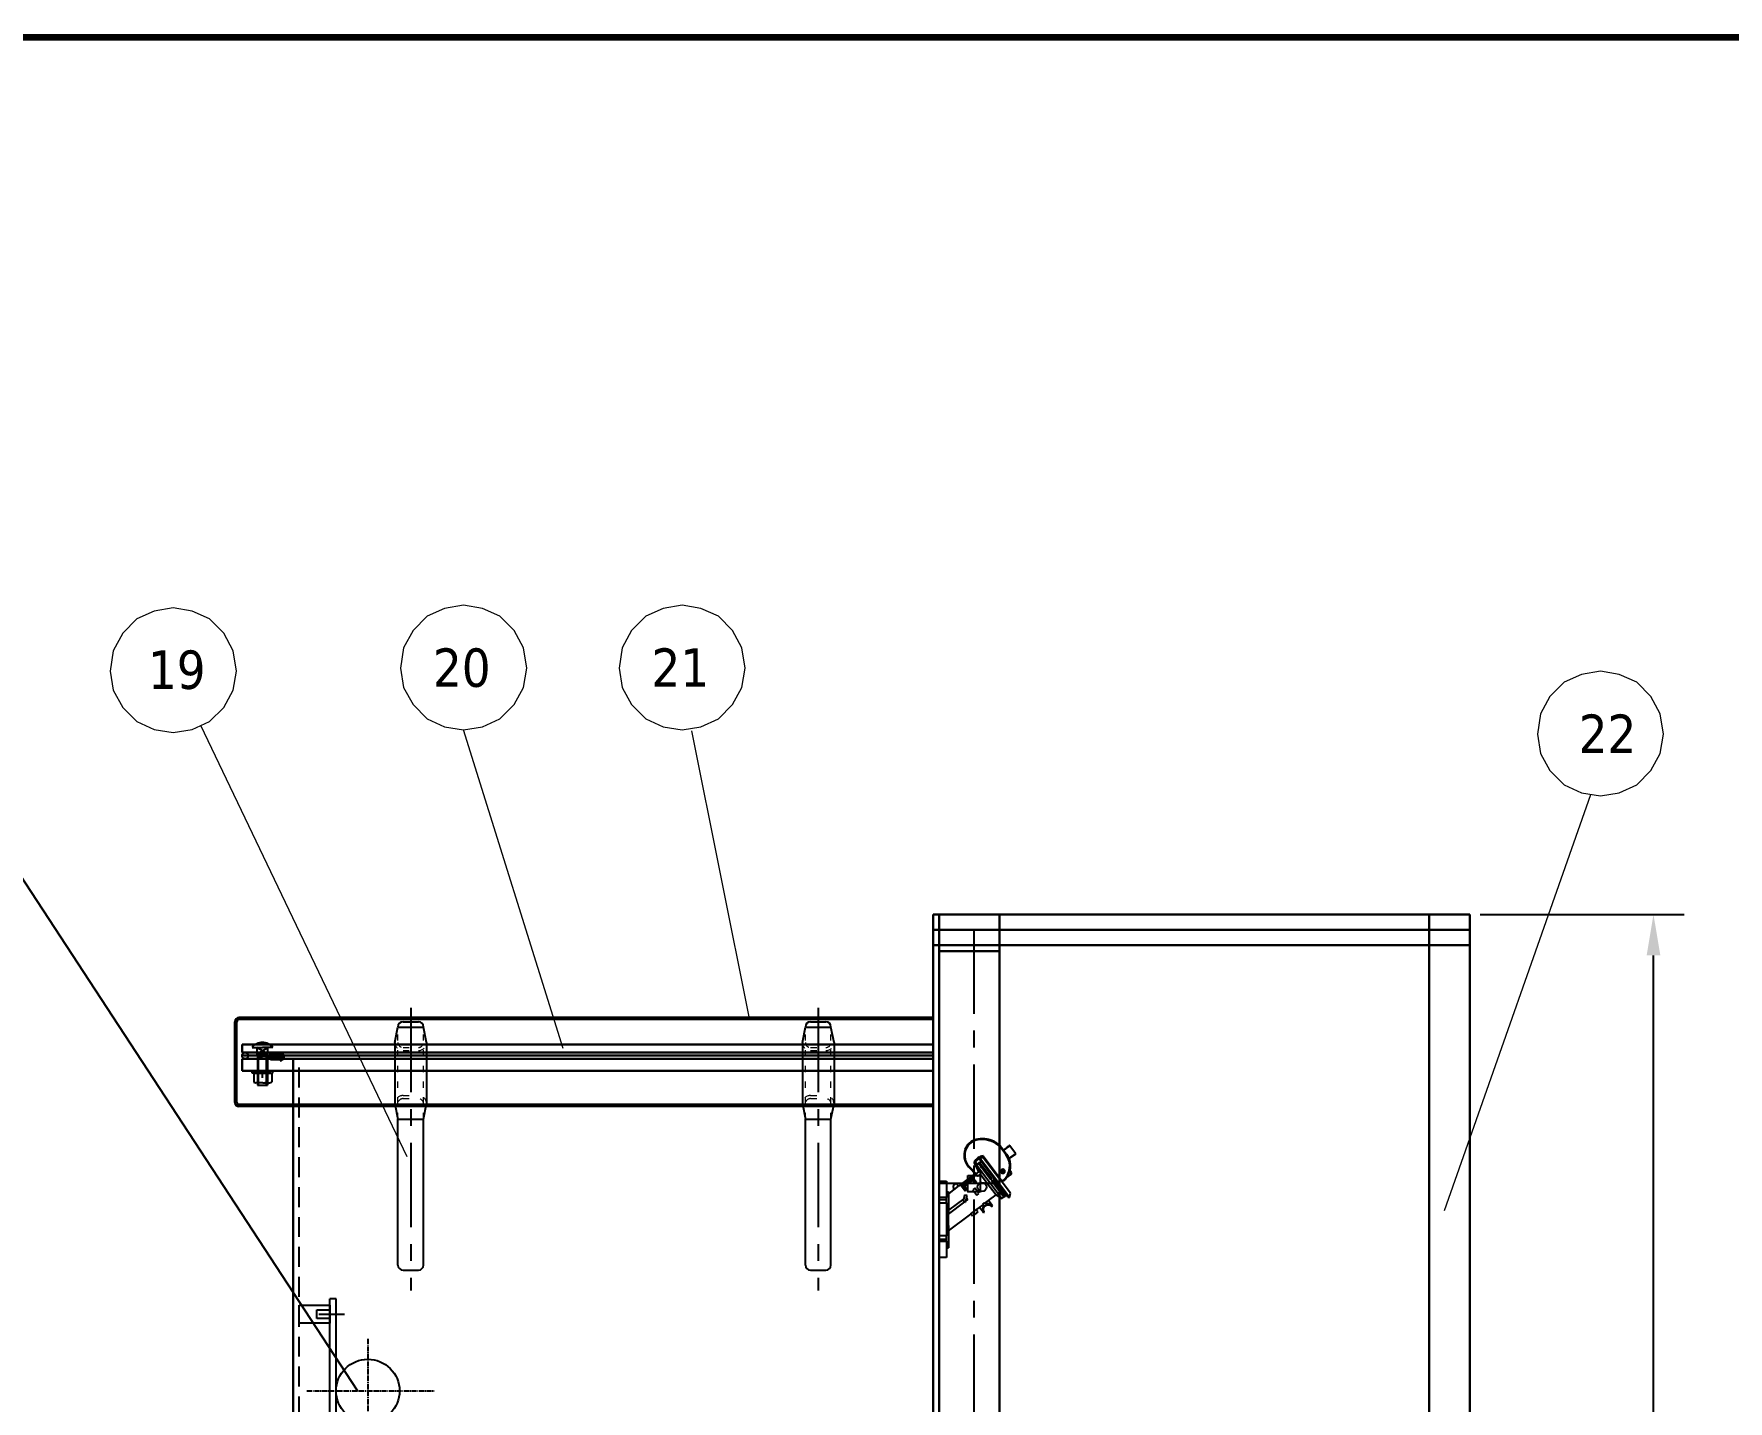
# Model space of a CAD drawing. Header units: millimetres. Extents: x 70841 to 133731, y -170061 to -164340.
# Drawn here: x 92435 to 94092, y -165954 to -164617 of the extents above; entities that cross this region are included whole.
import ezdxf

# ---------------------------------------------------------------- set-up
doc = ezdxf.new("R2010")
doc.units = ezdxf.units.MM
doc.header["$LTSCALE"] = 13
for name, pattern in [('ACAD_ISO03W100', [1.18, 0.47, -0.71]), ('CENTER', [50.8, 31.75, -6.35, 6.35, -6.35]), ('CENTER2', [1.125, 0.75, -0.125, 0.125, -0.125]), ('CENTERX2', [101.6, 63.5, -12.7, 12.7, -12.7]), ('DASHED', [0.75, 0.5, -0.25])]:
    doc.linetypes.add(name, pattern=pattern)
doc.layers.get('0').update_dxf_attribs({"color": 1, "linetype": 'CENTER'})
for name, color, linetype in [('1', 4, 'Continuous'), ('1轮廓实线层', 7, 'Continuous'), ('2细线层', 4, 'Continuous'), ('3中心线层', 1, 'CENTER'), ('4虚线层', 6, 'DASHED'), ('5剖面线层', 2, 'Continuous'), ('中心线', 1, 'CENTER2'), ('粗实线', 4, 'Continuous'), ('细实线', 2, 'Continuous')]:
    doc.layers.add(name, color=color, linetype=linetype)
doc.layers.add('标注、文本', color=3, linetype='Continuous', lineweight=25)
doc.layers.add('铁心', color=3, linetype='Continuous', lineweight=0)
doc.styles.get("Standard").update_dxf_attribs({"font": 'gbenor.shx', "bigfont": 'gbcbig.shx'})
doc.styles.add('Tahoma$001', font='tahoma.ttf', dxfattribs={"height": 2.159784})
doc.dimstyles.new('1-15', dxfattribs={"dimscale": 20, "dimtxt": 3.5, "dimasz": 2, "dimexe": 1.5, "dimexo": 0.5, "dimgap": 0.5, "dimtad": 1, "dimtoh": 1, "dimdec": 1, "dimdsep": 46, "dimtxsty": 'Standard', "dimcen": 2.5, "dimclrd": 3, "dimclre": 3, "dimclrt": 3, "dimadec": 0, "dimazin": 2, "dimtfac": 1, "dimtdec": 1, "dimtmove": 0, "dimatfit": 2, "dimfxl": 1, "dimarcsym": 0})

# ---------------------------------------------------------------- blocks, each defined once
blk = doc.blocks.new('846712')
at = {"layer": '1轮廓实线层', "color": 0, "ltscale": 0.5}
for p, q in [((12564.4, -718.9), (12558.4, -718.9)), ((12558.4, -1098.9), (12558.4, -718.9)), ((12564.4, -1098.9), (12564.4, -718.9)), ((12547.6, -733.9), (12572.7, -733.9)), ((12547.6, -1083.9), (12572.7, -1083.9)), ((12558.4, -1098.9), (12564.4, -1098.9))]:
    blk.add_line(p, q, dxfattribs=at)
at = {"layer": '中心线', "color": 1, "ltscale": 0.5}
for p, q in [((12595.4, -758.1), (12595.4, -1068.6)), ((12535.8, -808.9), (12660.2, -808.9)), ((12516.2, -908.9), (12664, -908.9)), ((12510.6, -1008.9), (12666.4, -1008.9))]:
    blk.add_line(p, q, dxfattribs=at)
at = {"layer": '标注、文本'}
for centre in [(12595.4, -808.9), (12595.4, -908.9), (12595.4, -1008.9)]:
    blk.add_circle(centre, 31, dxfattribs=at)
blk = doc.blocks.new('A$C35956794')
at = {"layer": '4虚线层', "ltscale": 5}
for points in [[(17.7, 373.9), (47.7, 373.9), (47.7, 356.1), (17.7, 356.1)], [(17.7, 373.9), (47.7, 373.9), (47.7, 356.1), (17.7, 356.1)], [(34.8, 369.3), (47.7, 369.3), (47.7, 360.7), (34.8, 360.7)], [(34.8, 369.3), (47.7, 369.3), (47.7, 360.7), (34.8, 360.7)], [(17.7, 23.9), (47.7, 23.9), (47.7, 6.1), (17.7, 6.1)], [(17.7, 23.9), (47.7, 23.9), (47.7, 6.1), (17.7, 6.1)], [(34.8, 19.3), (47.7, 19.3), (47.7, 10.7), (34.8, 10.7)], [(34.8, 19.3), (47.7, 19.3), (47.7, 10.7), (34.8, 10.7)]]:
    blk.add_lwpolyline(points, close=True, dxfattribs=at)
at = {"layer": '标注、文本'}
blk.add_blockref('846712', (-12510.6, 1098.9), dxfattribs=at)
blk = doc.blocks.new('*D1599')
at = {"layer": 'Defpoints', "color": 0, "transparency": 16777216}
for p in [(93839.2, -165477.8), (94018.7, -165477.8), (93839.2, -167127.7)]:
    blk.add_point(p, dxfattribs=at)
at = {"layer": '标注、文本', "color": 3, "lineweight": -2, "transparency": 16777216}
for p, q in [((93849.2, -165477.8), (94048.7, -165477.8)), ((94018.7, -167087.7), (94018.7, -165517.8)), ((93849.2, -167127.7), (94048.7, -167127.7))]:
    blk.add_line(p, q, dxfattribs=at)
at = {"layer": '标注、文本', "color": 3, "transparency": 16777216}
for points in [[(94012, -165517.8), (94025.4, -165517.8), (94018.7, -165477.8)], [(94012, -167087.7), (94025.4, -167087.7), (94018.7, -167127.7)]]:
    blk.add_solid(points, dxfattribs=at)
at = {"layer": '标注、文本', "color": 3, "transparency": 16777216, "insert": (93973.7, -166302.7), "char_height": 70, "attachment_point": 5, "rotation": 90}
blk.add_mtext('1600', dxfattribs=at)

msp = doc.modelspace()

# ---------------------------------------------------------------- hatches: boundary and pattern name
at = {"layer": '5剖面线层'}
msp.add_hatch(color=256, dxfattribs=at).paths.add_polyline_path([(92675.351, -165620.867, 1), (92675.351, -165612.867), (92667.58, -165612.867, 1), (92667.58, -165620.867)])

# ---------------------------------------------------------------- linework, layer by layer
at = {"color": 0, "lineweight": 25}
msp.add_line((93394.696, -165712.138), (93388.664, -165716.609), dxfattribs=at)
at = {"layer": '1', "color": 1, "linetype": 'CENTERX2', "lineweight": -3, "ltscale": 0.1}
for p, q in [((93354.187, -167027.717), (93354.187, -165477.763)), ((93354.187, -167027.717), (93354.187, -165477.763)), ((92803.187, -165569.035), (92803.187, -165845.499)), ((93201.721, -165569.035), (93201.721, -165845.499)), ((93379.187, -165740.99), (93320.187, -165740.99))]:
    msp.add_line(p, q, dxfattribs=at)
at = {"layer": '1', "color": 7, "linetype": 'Continuous', "lineweight": 25}
for p, q in [((93358.155, -165697.614), (93358.034, -165697.39)), ((93377.802, -165702.755), (93377.681, -165702.53)), ((93379.723, -165704.216), (93379.51, -165703.998)), ((93385.38, -165712.699), (93380.405, -165706.101)), ((93380.793, -165705.779), (93380.672, -165705.554)), ((93382.58, -165708.085), (93380.672, -165705.554)), ((93380.793, -165705.779), (93385.768, -165712.376)), ((93380.835, -165705.543), (93382.741, -165708.073)), ((93381.048, -165705.761), (93380.835, -165705.543)), ((93381.048, -165705.761), (93386.016, -165712.359)), ((93394.728, -165711.497), (93389.132, -165704.07)), ((93346.246, -165720.784), (93346.367, -165721.009)), ((93358.945, -165729.474), (93354.205, -165720.173)), ((93355.314, -165720.151), (93360.763, -165730.841)), ((93355.527, -165720.136), (93355.352, -165720.148)), ((93360.796, -165730.838), (93355.352, -165720.148)), ((93356.698, -165722.437), (93355.527, -165720.136)), ((93355.565, -165720.133), (93355.542, -165720.11)), ((93355.565, -165720.133), (93356.726, -165722.416)), ((93360.921, -165719.255), (93356.56, -165722.541)), ((93356.56, -165722.541), (93377.775, -165750.694)), ((93358.529, -165721.065), (93359.599, -165720.259)), ((93358.529, -165721.065), (93370.652, -165737.153)), ((93359.451, -165716.035), (93359.356, -165717.178)), ((93373.348, -165735.747), (93359.356, -165717.178)), ((93359.477, -165722.323), (93360.547, -165721.517)), ((93359.599, -165720.259), (93371.722, -165736.346)), ((93374.146, -165735.145), (93359.658, -165715.918)), ((93363.468, -165716.015), (93360.017, -165715.728)), ((93379.332, -165737.052), (93362.551, -165714.8)), ((93362.992, -165713.735), (93381.498, -165738.275)), ((93376.783, -165733.159), (93363.891, -165716.051)), ((93382.741, -165708.073), (93382.58, -165708.085)), ((93383.871, -165709.572), (93383.709, -165709.584)), ((93385.654, -165712.164), (93383.709, -165709.584)), ((93383.871, -165709.572), (93385.815, -165712.153)), ((93385.768, -165712.376), (93385.654, -165712.164)), ((93386.016, -165712.359), (93385.815, -165712.153)), ((93387.329, -165714.813), (93387.218, -165714.607)), ((93320.187, -165738.484), (93327.187, -165738.484)), ((93327.187, -165738.484), (93327.187, -165754.576)), ((93355.294, -165731.195), (93338.891, -165743.556)), ((93341.272, -165742.562), (93352.453, -165734.137)), ((93342.576, -165741.965), (93350.961, -165735.646)), ((93351.394, -165736.22), (93343.008, -165742.539)), ((93344.954, -165743.459), (93352.541, -165737.742)), ((93345.074, -165743.619), (93352.661, -165737.902)), ((93357.001, -165732.983), (93348.877, -165724.468)), ((93349.25, -165724.144), (93356.263, -165731.495)), ((93350.998, -165735.694), (93350.961, -165735.646)), ((93350.998, -165735.694), (93352.675, -165734.431)), ((93351.131, -165735.871), (93350.998, -165735.694)), ((93352.808, -165734.608), (93351.131, -165735.871)), ((93354.905, -165740.88), (93351.131, -165735.871)), ((93352.453, -165734.137), (93352.675, -165734.431)), ((93352.675, -165734.431), (93352.808, -165734.608)), ((93352.808, -165734.608), (93356.582, -165739.616)), ((93356.263, -165731.495), (93358.945, -165729.474)), ((93357.876, -165733.857), (93361.071, -165731.449)), ((93360.512, -165731.87), (93367.024, -165740.512)), ((93363.296, -165725.165), (93362.226, -165725.972)), ((93370.652, -165737.153), (93371.722, -165736.346)), ((93371.253, -165737.951), (93372.324, -165737.145)), ((93371.253, -165737.951), (93383.376, -165754.039)), ((93372.324, -165737.145), (93384.447, -165753.233)), ((93387.341, -165754.315), (93373.348, -165735.747)), ((93388.812, -165754.607), (93374.146, -165735.145)), ((93389.674, -165750.267), (93376.783, -165733.159)), ((93381.146, -165738.949), (93382.045, -165738.271)), ((93384.06, -165737.399), (93383.955, -165737.292)), ((93385.287, -165735.828), (93390.729, -165731.727)), ((93388.809, -165729.178), (93390.729, -165731.727)), ((93390.926, -165730.327), (93389.145, -165727.962)), ((93390.729, -165731.727), (93390.926, -165730.327)), ((93327.187, -165754.576), (93320.187, -165754.576)), ((93327.187, -165749.162), (93329.187, -165749.162)), ((93327.187, -165756.493), (93327.187, -165754.576)), ((93334.413, -165746.931), (93329.187, -165750.869)), ((93329.187, -165749.162), (93329.187, -165769.898)), ((93344.126, -165755.889), (93329.187, -165767.147)), ((93333.919, -165742.902), (93336.776, -165740.749)), ((93334.414, -165746.94), (93333.919, -165742.902)), ((93334.414, -165746.94), (93338.896, -165743.563)), ((93338.896, -165743.563), (93336.776, -165740.749)), ((93341.272, -165742.562), (93341.473, -165742.829)), ((93341.473, -165742.829), (93342.591, -165741.986)), ((93341.607, -165743.006), (93341.473, -165742.829)), ((93342.725, -165742.163), (93341.607, -165743.006)), ((93341.607, -165743.006), (93345.401, -165748.041)), ((93342.576, -165741.965), (93342.591, -165741.986)), ((93342.591, -165741.986), (93342.725, -165742.163)), ((93342.725, -165742.163), (93346.519, -165747.199)), ((93344.971, -165752.228), (93343.509, -165758.561)), ((93347.318, -165746.597), (93344.954, -165743.459)), ((93347.407, -165752.79), (93344.971, -165752.228)), ((93345.401, -165748.041), (93346.519, -165747.199)), ((93345.945, -165759.124), (93347.407, -165752.79)), ((93346.519, -165747.199), (93347.318, -165746.597)), ((93346.93, -165754.858), (93348.216, -165756.564)), ((93354.861, -165745.609), (93352.864, -165747.113)), ((93352.864, -165747.113), (93356.776, -165752.304)), ((93358.773, -165750.8), (93354.861, -165745.609)), ((93354.905, -165740.88), (93356.582, -165739.616)), ((93356.776, -165752.304), (93358.773, -165750.8)), ((93367.024, -165740.512), (93375.751, -165752.092)), ((93368.338, -165757.678), (93375.751, -165752.092)), ((93375.751, -165752.092), (93381.415, -165755.524)), ((93377.775, -165750.694), (93381.415, -165755.524)), ((93377.775, -165750.694), (93377.775, -165750.694)), ((93379.679, -165749.132), (93380.749, -165748.326)), ((93381.415, -165755.524), (93385.776, -165752.238)), ((93382.428, -165752.781), (93383.498, -165751.974)), ((93383.376, -165754.039), (93384.447, -165753.233)), ((93387.341, -165754.315), (93388.812, -165754.607)), ((93388.812, -165754.607), (93389.674, -165750.267)), ((93320.187, -165756.493), (93327.187, -165756.493)), ((93320.187, -165759.772), (93327.187, -165759.772)), ((93327.187, -165759.772), (93327.187, -165756.493)), ((93327.187, -165759.772), (93327.187, -165791.956)), ((93327.187, -165769.898), (93329.187, -165769.898)), ((93329.187, -165770.903), (93345.083, -165758.925)), ((93329.187, -165781.829), (93329.187, -165769.898)), ((93329.187, -165787.181), (93351.008, -165770.737)), ((93343.509, -165758.561), (93345.945, -165759.124)), ((93346.182, -165758.096), (93348.216, -165756.564)), ((93350.987, -165770.71), (93356.258, -165766.738)), ((93352.512, -165772.734), (93350.987, -165770.71)), ((93357.783, -165768.762), (93352.512, -165772.734)), ((93357.783, -165768.762), (93356.258, -165766.738)), ((93356.279, -165766.765), (93359.553, -165764.298)), ((93359.523, -165764.258), (93363.037, -165761.61)), ((93363.405, -165769.409), (93359.523, -165764.258)), ((93362.606, -165761.038), (93364.363, -165759.714)), ((93362.606, -165761.038), (93363.676, -165762.457)), ((93363.405, -165769.409), (93363.93, -165769.014)), ((93365.433, -165761.133), (93364.363, -165759.714)), ((93364.794, -165760.286), (93368.308, -165757.638)), ((93372.19, -165762.789), (93368.308, -165757.638)), ((93371.665, -165763.185), (93372.19, -165762.789)), ((93329.187, -165781.829), (93327.187, -165781.829)), ((93329.187, -165781.829), (93329.187, -165803.864)), ((93327.187, -165791.956), (93320.187, -165791.956)), ((93320.187, -165795.235), (93327.187, -165795.235)), ((93320.187, -165797.152), (93327.187, -165797.152)), ((93327.187, -165795.235), (93327.187, -165791.956)), ((93327.187, -165797.152), (93327.187, -165795.235)), ((93327.187, -165797.152), (93327.187, -165813.244)), ((93327.187, -165803.864), (93329.187, -165803.864)), ((93327.187, -165813.244), (93320.187, -165813.244))]:
    msp.add_line(p, q, dxfattribs=at)
at = {"layer": '1', "const_width": 6.541}
msp.add_lwpolyline([(89761.822, -169777.647), (96937.822, -169777.647), (96937.822, -164619.897), (89761.822, -164619.897), (89761.822, -169777.647)], dxfattribs=at)
at = {"layer": '1', "color": 7, "linetype": 'Continuous', "lineweight": 25, "extrusion": (0, 0, -1)}
msp.add_circle((-93382.354, -165728.921), 2, dxfattribs=at)
at = {"layer": '1', "color": 7, "linetype": 'Continuous', "lineweight": 25}
for centre, radius in [((93382.354, -165728.921), 1.134), ((93361.91, -165744.366), 4.5)]:
    msp.add_circle(centre, radius, dxfattribs=at)
for centre, radius, start, end in [((93367.797, -165766.099), 5.5, 138.536959, 217), ((93363.629, -165768.614), 0.5, 307, 31.105387), ((93367.797, -165766.099), 5.5, 37, 115.463041), ((93371.364, -165762.785), 0.5, 222.894613, 307)]:
    msp.add_arc(centre, radius, start, end, dxfattribs=at)
at = {"layer": '1', "color": 7, "linetype": 'Continuous', "lineweight": 25, "extrusion": (0, 0, -1)}
msp.add_arc((-93367.797, -165766.099), 4.369, 328.894613, 137.105387, dxfattribs=at)
at = {"layer": '1', "color": 7, "linetype": 'Continuous', "lineweight": 25}
for centre, major_axis, ratio, start_param, end_param in [((93360.458, -165713.432), (-14.092, -7.577), 0.99884025, 4.3639957, 6.55141726), ((93360.338, -165713.207), (14.092, 7.577), 0.99884025, 1.22240304, 3.14155831), ((93360.47, -165713.453), (13.652, 7.341), 0.99884025, 1.22240304, 3.4098246), ((93361.777, -165723.092), (22.899, 12.313), 0.99884025, 0.41949, 1.22240304), ((93361.898, -165723.317), (-22.899, -12.313), 0.99884025, 3.56108265, 4.3639957), ((93358.227, -165698.109), (0.072, -0.495), 0.01643668, 1.52552008, 3.09631641), ((93361.909, -165723.338), (22.459, 12.077), 0.99884025, 0.41949, 1.22240304), ((93361.938, -165723.081), (18.609, 18.157), 0.99834277, 0.13937006, 0.87111424), ((93377.496, -165703.15), (-0.306, -0.396), 0.04397233, 1.55116528, 3.12196161), ((93368.026, -165715.43), (13.652, 7.341), 0.99884025, 0.15263109, 0.41949), ((93367.894, -165715.184), (14.092, 7.577), 0.99884025, 0.15263008, 0.41949), ((93377.237, -165703.309), (-0.612, -0.791), 0.05698941, 3.13358416, 3.6194001), ((93368.015, -165715.409), (-14.092, -7.577), 0.99884025, 3.29422273, 3.56108265), ((93368.058, -165715.172), (11.452, 11.174), 0.99834277, 6.1556955, 6.42255536), ((93368.271, -165715.391), (11.452, 11.174), 0.99834277, 6.1556955, 6.28321619), ((93380.394, -165706.081), (-0.399, -0.301), 0.04758767, 1.56414743, 3.13390013), ((93380.037, -165706.146), (-0.799, -0.601), 0.05708026, 3.15974565, 3.67189583), ((93374.855, -165714.203), (13.658, 10.294), 0.00476333, -0.94434426, -0.05739813), ((93375.156, -165714.602), (13.976, 10.532), 0.00475281, 5.32250321, 6.28719916), ((93365.204, -165725.965), (-10.957, -5.892), 0.99884025, 4.39833045, 5.30467732), ((93365.181, -165725.922), (10.076, 5.418), 0.99884025, 1.30989262, 2.11845673), ((93365.397, -165726.166), (-0.817, 11.681), 0.99996192, 0.17228312, 0.96124965), ((93365.571, -165726.154), (-0.817, 11.681), 0.99996192, 0.48128088, 0.96124965), ((93365.422, -165725.905), (-8.188, -7.99), 0.99834277, 4.60207295, 4.97992946), ((93365.571, -165726.154), (-0.817, 11.681), 0.99996192, 0.18877934, 0.40585328), ((93365.422, -165725.905), (-8.188, -7.99), 0.99834277, 4.19138708, 4.29170853), ((93370.606, -165723.833), (16.294, 8.761), 0.99884025, 4.89389019, 6.43576609), ((93370.595, -165723.811), (-16.734, -8.998), 0.99884025, 1.84872208, 3.29417344), ((93385.369, -165712.678), (-0.399, -0.301), 0.04758767, 1.56385942, 3.13390013), ((93385.017, -165712.756), (-0.799, -0.602), 0.00475281, 3.1564539, 3.66808606), ((93370.843, -165723.794), (13.599, 13.269), 0.99834277, 5.27624114, 5.89227917), ((93380.752, -165722.03), (-13.976, -10.532), 0.00475281, 3.14669955, 4.12383075), ((93349.238, -165724.123), (0.362, 0.345), 0.04642525, 3.12881744, 4.69961376), ((93375.156, -165714.602), (13.976, 10.532), 0.00475281, 2.94649352, 3.58215091), ((93374.855, -165714.203), (-13.577, -10.231), 0.00475281, 0.02653282, 0.3733367), ((93381.751, -165735.289), (2.642, 1.421), 0.99884025, 4.13525179, 4.35456402), ((93381.993, -165735.272), (-2.147, -2.095), 0.99834277, 0.8170366, 0.86765709), ((93370.843, -165723.794), (13.599, 13.269), 0.99834277, 4.71019481, 4.85040605)]:
    msp.add_ellipse(centre, major_axis=major_axis, ratio=ratio, start_param=start_param, end_param=end_param, dxfattribs=at)
at = {"layer": '1', "color": 7, "linetype": 'Continuous', "lineweight": 25, "extrusion": (0, 0, -1)}
for centre, major_axis, ratio, start_param, end_param in [((93381.352, -165707.892), (-1.389, 0.182), 0.00123907, 3.14770872, 3.66653727), ((93382.815, -165709.833), (-1.056, -0.261), 0.00137568, 2.61411929, 3.13368622), ((93370.48, -165723.599), (11.36, -15.259), 0.99874491, 4.70655602, 4.85916587), ((93370.642, -165723.587), (11.106, -15.444), 0.99876988, 4.69007172, 5.56738076), ((93374.636, -165727.681), (-15.466, -11.353), 0.08906247, 2.7381645, 2.76768773), ((93355.793, -165731.671), (-2.084, 2.186), 0.01267621, 3.14307477, 4.08056763), ((93359.688, -165728.735), (1.384, -2.714), 0.00104004, 5.6008814, 6.28329839)]:
    msp.add_ellipse(centre, major_axis=major_axis, ratio=ratio, start_param=start_param, end_param=end_param, dxfattribs=at)
at = {"layer": '1', "color": 7, "linetype": 'Continuous', "lineweight": 25}
for points, knots in [([(93389.128, -165704.077), (93389.119, -165704.059), (93389.077, -165703.993), (93388.967, -165703.921), (93388.83, -165703.874), (93388.711, -165703.867), (93388.622, -165703.881), (93388.561, -165703.899), (93388.519, -165703.917), (93388.499, -165703.926), (93388.493, -165703.93)], [0, 0, 0, 0, 0.06047417, 0.24688575, 0.39669031, 0.5247827, 0.63381358, 0.72827515, 0.83552295, 1, 1, 1, 1]), ([(93355.314, -165720.151), (93355.317, -165720.156), (93355.286, -165720.161), (93355.167, -165720.169), (93355.079, -165720.171), (93354.763, -165720.175), (93354.482, -165720.175), (93354.205, -165720.173)], [0, 0, 0, 0, 0.25, 0.25, 0.5, 0.5, 1, 1, 1, 1]), ([(93362.551, -165714.8), (93362.555, -165714.806), (93362.571, -165714.777), (93362.623, -165714.66), (93362.659, -165714.574), (93362.783, -165714.266), (93362.888, -165714), (93362.992, -165713.735)], [0, 0, 0, 0, 0.25, 0.25, 0.5, 0.5, 1, 1, 1, 1]), ([(93385.399, -165711.531), (93385.582, -165711.736), (93385.761, -165711.945), (93386.186, -165712.464), (93386.428, -165712.779), (93386.89, -165713.421), (93387.11, -165713.748), (93387.738, -165714.746), (93388.112, -165715.434), (93388.443, -165716.146)], [0, 0, 0, 0, 0.14927532, 0.14927532, 0.36195649, 0.36195649, 0.57463766, 0.57463766, 1, 1, 1, 1]), ([(93388.664, -165716.609), (93388.663, -165716.61), (93388.657, -165716.601), (93388.638, -165716.562), (93388.623, -165716.532), (93388.583, -165716.448), (93388.558, -165716.395), (93388.503, -165716.276), (93388.473, -165716.21), (93388.443, -165716.146)], [0, 0, 0, 0, 0.25, 0.25, 0.5, 0.5, 0.75, 0.75, 1, 1, 1, 1]), ([(93394.696, -165712.138), (93394.698, -165712.137), (93394.705, -165712.129), (93394.729, -165712.101), (93394.774, -165712.033), (93394.819, -165711.924), (93394.837, -165711.775), (93394.808, -165711.622), (93394.754, -165711.539), (93394.726, -165711.506)], [0, 0, 0, 0, 0.04486945, 0.21301558, 0.33962872, 0.47950858, 0.65851945, 0.85796921, 1, 1, 1, 1]), ([(93357.001, -165732.983), (93356.916, -165732.895), (93356.843, -165732.792), (93356.708, -165732.564), (93356.646, -165732.439), (93356.53, -165732.182), (93356.475, -165732.049), (93356.368, -165731.776), (93356.315, -165731.634), (93356.263, -165731.495)], [0, 0, 0, 0, 0.25, 0.25, 0.5, 0.5, 0.75, 0.75, 1, 1, 1, 1]), ([(93360.763, -165730.841), (93360.699, -165730.715), (93360.596, -165730.597), (93360.338, -165730.363), (93360.188, -165730.251), (93359.86, -165730.027), (93359.682, -165729.916), (93359.321, -165729.696), (93359.133, -165729.585), (93358.945, -165729.474)], [0, 0, 0, 0, 0.25, 0.25, 0.5, 0.5, 0.75, 0.75, 1, 1, 1, 1]), ([(93381.498, -165738.275), (93381.267, -165738.256), (93381.042, -165738.208), (93380.669, -165738.085), (93380.516, -165738.019), (93380.37, -165737.942)], [0, 0, 0, 0, 0.56446627, 0.56446627, 1, 1, 1, 1]), ([(93382.155, -165738.258), (93382.32, -165738.235), (93382.479, -165738.199), (93382.787, -165738.1), (93382.937, -165738.038), (93383.216, -165737.895), (93383.349, -165737.813), (93383.6, -165737.628), (93383.719, -165737.525), (93383.829, -165737.415)], [0, 0, 0, 0, 0.25, 0.25, 0.5, 0.5, 0.75, 0.75, 1, 1, 1, 1]), ([(93382.395, -165738.241), (93382.56, -165738.219), (93382.719, -165738.182), (93383.026, -165738.084), (93383.174, -165738.022), (93383.452, -165737.878), (93383.584, -165737.796), (93383.833, -165737.612), (93383.951, -165737.509), (93384.06, -165737.399)], [0, 0, 0, 0, 0.25, 0.25, 0.5, 0.5, 0.75, 0.75, 1, 1, 1, 1])]:
    msp.add_open_spline(points, degree=3, knots=knots, dxfattribs=at)
at = {"layer": '1轮廓实线层'}
for p, q in [((92648.158, -165607.867), (92658.187, -165607.867)), ((92653.007, -165614.267), (92663.367, -165607.867)), ((92663.367, -165614.267), (92653.007, -165607.867)), ((92653.007, -165614.267), (92653.007, -165607.867)), ((92653.007, -165614.267), (92663.367, -165614.267)), ((92653.187, -165616.867), (92654.187, -165614.267)), ((92653.187, -165616.867), (92658.187, -165616.867)), ((92653.187, -165616.867), (92653.187, -165644.867)), ((92663.367, -165614.267), (92654.187, -165614.267)), ((92654.187, -165614.267), (92654.187, -165614.267)), ((92668.215, -165607.867), (92658.187, -165607.867)), ((92663.187, -165616.867), (92658.187, -165616.867)), ((92663.187, -165616.867), (92662.187, -165614.267)), ((92663.187, -165616.867), (92663.187, -165644.867)), ((92663.367, -165614.267), (92663.367, -165607.867)), ((92648.187, -165632.867), (92648.187, -165630.867)), ((92658.187, -165632.867), (92648.187, -165632.867)), ((92649.642, -165633.58), (92649.642, -165641.655)), ((92650.337, -165632.867), (92658.187, -165632.867)), ((92658.437, -165632.867), (92651.84, -165632.867)), ((92654.039, -165633.58), (92654.039, -165644.867)), ((92658.187, -165632.867), (92668.187, -165632.867)), ((92666.037, -165632.867), (92658.187, -165632.867)), ((92658.437, -165632.867), (92665.033, -165632.867)), ((92662.834, -165633.58), (92662.834, -165644.867)), ((92667.232, -165633.58), (92667.232, -165641.655)), ((92668.187, -165632.867), (92668.187, -165630.867)), ((92658.437, -165642.367), (92651.84, -165642.367)), ((92653.187, -165644.867), (92663.187, -165644.867)), ((92658.437, -165642.367), (92665.033, -165642.367))]:
    msp.add_line(p, q, dxfattribs=at)
for centre, radius, start, end in [((92658.116, -165615.257), 12.4, 89.672726, 143.421423), ((92658.056, -165615.659), 12.803, 37.488414, 89.417438), ((92651.84, -165636.616), 3.749, 54.090399, 125.909601), ((92658.437, -165646.794), 13.927, 71.593388, 108.406612), ((92665.033, -165636.616), 3.749, 54.090399, 125.909601), ((92651.84, -165638.618), 3.749, 234.090399, 305.909601), ((92658.437, -165628.44), 13.927, 251.593388, 288.406612), ((92665.033, -165638.618), 3.749, 234.090399, 305.909601)]:
    msp.add_arc(centre, radius, start, end, dxfattribs=at)
at = {"layer": '2细线层'}
for p, q in [((92654.187, -165644.867), (92654.187, -165614.267)), ((92662.187, -165644.867), (92662.187, -165614.267))]:
    msp.add_line(p, q, dxfattribs=at)
at = {"layer": '3中心线层'}
msp.add_line((92658.187, -165637.564), (92658.187, -165630.772), dxfattribs=at)
at = {"layer": '4虚线层', "ltscale": 3}
msp.add_line((92694.187, -167021.717), (92694.187, -165618.867), dxfattribs=at)
at = {"layer": '4虚线层'}
for p, q in [((92652.937, -165632.867), (92652.937, -165630.867)), ((92663.437, -165632.867), (92663.437, -165630.867))]:
    msp.add_line(p, q, dxfattribs=at)
at = {"layer": '4虚线层', "ltscale": 3}
msp.add_circle((92641.187, -165615.867), 3, dxfattribs=at)
at = {"layer": '标注、文本'}
for p, q in [((92321.953, -165287.993), (92751.187, -165943.716)), ((92631.187, -165661.648), (92631.187, -165582.665)), ((93314.187, -165580.665), (92631.723, -165580.665)), ((92633.187, -165661.648), (92633.187, -165582.665)), ((93314.187, -165578.665), (92635.187, -165578.665)), ((92787.687, -165602.906), (92790.687, -165587.906)), ((92790.687, -165587.906), (92815.687, -165587.906)), ((92795.687, -165582.665), (92810.687, -165582.665)), ((92818.687, -165602.906), (92815.687, -165587.906)), ((93186.221, -165602.906), (93189.221, -165587.906)), ((93189.221, -165587.906), (93214.221, -165587.906)), ((93194.221, -165582.665), (93209.221, -165582.665)), ((93217.221, -165602.906), (93214.221, -165587.906)), ((92787.687, -165602.906), (92787.687, -165662.906)), ((92818.687, -165602.906), (92818.687, -165662.906)), ((93186.221, -165602.906), (93186.221, -165662.906)), ((93217.221, -165602.906), (93217.221, -165662.906)), ((93314.187, -165663.648), (92631.723, -165663.648)), ((93314.187, -165665.648), (92635.187, -165665.648)), ((92787.687, -165662.906), (92790.687, -165677.906)), ((92815.687, -165677.906), (92818.687, -165662.906)), ((93186.221, -165662.906), (93189.221, -165677.906)), ((93214.221, -165677.906), (93217.221, -165662.906)), ((93314.187, -165656.717), (93314.187, -167019.717)), ((92790.687, -165820.648), (92790.687, -165677.906)), ((92790.687, -165677.906), (92815.687, -165677.906)), ((92815.687, -165820.648), (92815.687, -165677.906)), ((93189.221, -165820.648), (93189.221, -165677.906)), ((93189.221, -165677.906), (93214.221, -165677.906)), ((93214.221, -165820.648), (93214.221, -165677.906)), ((93320.187, -165736.484), (93320.187, -165811.244)), ((92795.687, -165825.648), (92810.687, -165825.648)), ((93194.221, -165825.648), (93209.221, -165825.648))]:
    msp.add_line(p, q, dxfattribs=at)
at = {"layer": '标注、文本', "color": 2, "linetype": 'ACAD_ISO03W100', "lineweight": 18}
for p, q in [((92790.687, -165677.906), (92790.687, -165587.665)), ((92815.687, -165677.906), (92815.687, -165587.665)), ((93189.221, -165677.906), (93189.221, -165587.665)), ((93214.221, -165677.906), (93214.221, -165587.665)), ((92795.687, -165607.906), (92810.687, -165607.906)), ((92795.687, -165610.906), (92810.687, -165610.906)), ((93194.221, -165607.906), (93209.221, -165607.906)), ((93194.221, -165610.906), (93209.221, -165610.906)), ((92795.687, -165654.906), (92810.687, -165654.906)), ((93194.221, -165654.906), (93209.221, -165654.906)), ((92795.687, -165657.906), (92810.687, -165657.906)), ((93194.221, -165657.906), (93209.221, -165657.906))]:
    msp.add_line(p, q, dxfattribs=at)
at = {"layer": '标注、文本'}
for centre, radius, start, end in [((92635.187, -165582.665), 4, 90, 180), ((92635.187, -165582.665), 2, 90, 180), ((92795.687, -165587.665), 5, 90, 180), ((92810.687, -165587.665), 5, 0, 90), ((93194.221, -165587.665), 5, 90, 180), ((93209.221, -165587.665), 5, 0, 90), ((92635.187, -165661.648), 4, 180, 270), ((92635.187, -165661.648), 2, 180, 270), ((92795.687, -165820.648), 5, 180, 270), ((92810.687, -165820.648), 5, 270, 0), ((93194.221, -165820.648), 5, 180, 270), ((93209.221, -165820.648), 5, 270, 0)]:
    msp.add_arc(centre, radius, start, end, dxfattribs=at)
at = {"layer": '标注、文本', "color": 2, "linetype": 'ACAD_ISO03W100', "lineweight": 18}
for centre, radius, start, end in [((92795.687, -165602.906), 8, 180, 270), ((92795.687, -165602.906), 5, 180, 270), ((92810.687, -165602.906), 5, 270, 0), ((92810.687, -165602.906), 8, 270, 0), ((93194.221, -165602.906), 8, 180, 270), ((93194.221, -165602.906), 5, 180, 270), ((93209.221, -165602.906), 5, 270, 0), ((93209.221, -165602.906), 8, 270, 0), ((92795.687, -165662.906), 8, 90, 180), ((92810.687, -165662.906), 8, 0, 90), ((93194.221, -165662.906), 8, 90, 180), ((93209.221, -165662.906), 8, 0, 90), ((92795.687, -165662.906), 5, 90, 180), ((92810.687, -165662.906), 5, 0, 90), ((93194.221, -165662.906), 5, 90, 180), ((93209.221, -165662.906), 5, 0, 90)]:
    msp.add_arc(centre, radius, start, end, dxfattribs=at)
at = {"layer": '粗实线', "lineweight": 30}
for p, q in [((93314.187, -167027.717), (93314.187, -165477.763)), ((93314.187, -165477.763), (93839.187, -165477.763)), ((93314.187, -165507.763), (93314.187, -165477.763)), ((93320.187, -167027.717), (93320.187, -165477.763)), ((93379.187, -167027.717), (93379.187, -165477.763)), ((93799.187, -167027.717), (93799.187, -165477.763)), ((93839.187, -167027.717), (93839.187, -165477.763)), ((93314.187, -165492.763), (93839.187, -165492.763)), ((93379.187, -165507.763), (93314.187, -165507.763)), ((93314.187, -165507.763), (93839.187, -165507.763)), ((93320.187, -165513.763), (93379.187, -165513.763)), ((93314.187, -165604.867), (92638.187, -165604.867)), ((92638.187, -165604.867), (92638.187, -165612.867)), ((93314.187, -165612.867), (92638.187, -165612.867)), ((92638.187, -165615.867), (93314.187, -165615.867)), ((93314.187, -165618.867), (92638.187, -165618.867)), ((92638.187, -165618.867), (92638.187, -165630.867)), ((92688.187, -167021.717), (92688.187, -165618.867)), ((92638.187, -165630.867), (93314.187, -165630.867))]:
    msp.add_line(p, q, dxfattribs=at)
at = {"layer": '粗实线'}
msp.add_line((92653.187, -165644.867), (92653.187, -165644.867), dxfattribs=at)
msp.add_lwpolyline([(93348.187, -165732.99), (93360.187, -165732.99), (93360.187, -165748.99), (93348.187, -165748.99)], close=True, dxfattribs=at)
at = {"layer": '细实线'}
msp.add_arc((92675.351, -165616.867), 4, 270, 90, dxfattribs=at)
at = {"layer": '铁心'}
for points in [[(92916.655, -165237.074), (92913.342, -165217.195), (92904.306, -165200.028), (92890.452, -165186.173), (92873.284, -165178.643), (92854.911, -165175.33), (92836.238, -165178.643), (92819.371, -165186.173), (92805.517, -165200.028), (92796.18, -165217.195), (92793.168, -165237.074), (92796.18, -165255.747), (92805.517, -165272.614), (92819.371, -165286.469), (92836.238, -165294.299), (92854.911, -165297.311), (92873.284, -165294.299), (92890.452, -165286.469), (92904.306, -165272.614), (92913.342, -165255.747)], [(93130.407, -165237.074), (93127.094, -165217.195), (93118.059, -165200.028), (93104.204, -165186.173), (93087.036, -165178.643), (93068.664, -165175.33), (93049.99, -165178.643), (93033.124, -165186.173), (93019.269, -165200.028), (93009.932, -165217.195), (93006.92, -165237.074), (93009.932, -165255.747), (93019.269, -165272.614), (93033.124, -165286.469), (93049.99, -165294.299), (93068.664, -165297.311), (93087.036, -165294.299), (93104.204, -165286.469), (93118.059, -165272.614), (93127.094, -165255.747)], [(92632.699, -165239.728), (92629.385, -165219.85), (92620.35, -165202.682), (92606.495, -165188.827), (92589.328, -165181.298), (92570.955, -165177.985), (92552.281, -165181.298), (92535.415, -165188.827), (92521.56, -165202.682), (92512.223, -165219.85), (92509.212, -165239.728), (92512.223, -165258.402), (92521.56, -165275.268), (92535.415, -165289.123), (92552.281, -165296.954), (92570.955, -165299.966), (92589.328, -165296.954), (92606.495, -165289.123), (92620.35, -165275.268), (92629.385, -165258.402)], [(94028.585, -165301.604), (94025.271, -165281.726), (94016.236, -165264.558), (94002.381, -165250.704), (93985.214, -165243.174), (93966.841, -165239.861), (93948.167, -165243.174), (93931.301, -165250.704), (93917.446, -165264.558), (93908.109, -165281.726), (93905.098, -165301.604), (93908.109, -165320.278), (93917.446, -165337.145), (93931.301, -165350.999), (93948.167, -165358.83), (93966.841, -165361.842), (93985.214, -165358.83), (94002.381, -165350.999), (94016.236, -165337.145), (94025.271, -165320.278)]]:
    msp.add_lwpolyline(points, close=True, dxfattribs=at)
for points in [[(92799.628, -165714.825), (92597.911, -165293.038), (92597.911, -165293.038)], [(92952.216, -165608.916), (92854.911, -165297.311), (92854.911, -165297.311)], [(93134.839, -165581.114), (93078.187, -165298.336), (93078.187, -165298.336)], [(93814.381, -165767.211), (93957.504, -165360.336), (93957.504, -165360.336)]]:
    msp.add_lwpolyline(points, dxfattribs=at)

# ---------------------------------------------------------------- block references
at = {"layer": '标注、文本'}
msp.add_blockref('A$C35956794', (92676.438, -166233.716), dxfattribs=at)

# ---------------------------------------------------------------- texts
at = {"layer": '铁心', "style": 'Tahoma$001'}
for s, p in [('19', (92546.14, -165257.2)), ('20', (92824.939, -165255.167)), ('21', (93038.691, -165255.167)), ('22', (93945.506, -165319.834))]:
    msp.add_text(s, height=37.5893, dxfattribs=at).set_placement(p)

# ---------------------------------------------------------------- dimensions: what is measured, and where the dimension line sits
at = {"layer": '标注、文本'}
dim = msp.add_linear_dim(base=(94018.684, -165477.763), p1=(93839.187, -167127.717), p2=(93839.187, -165477.763), angle=90, text='1600', dimstyle='1-15', dxfattribs=at)
dim.commit()
dim.dimension.update_dxf_attribs({"geometry": '*D1599', "text_midpoint": (93973.684, -166302.74)})

doc.saveas('drawing.dxf')
